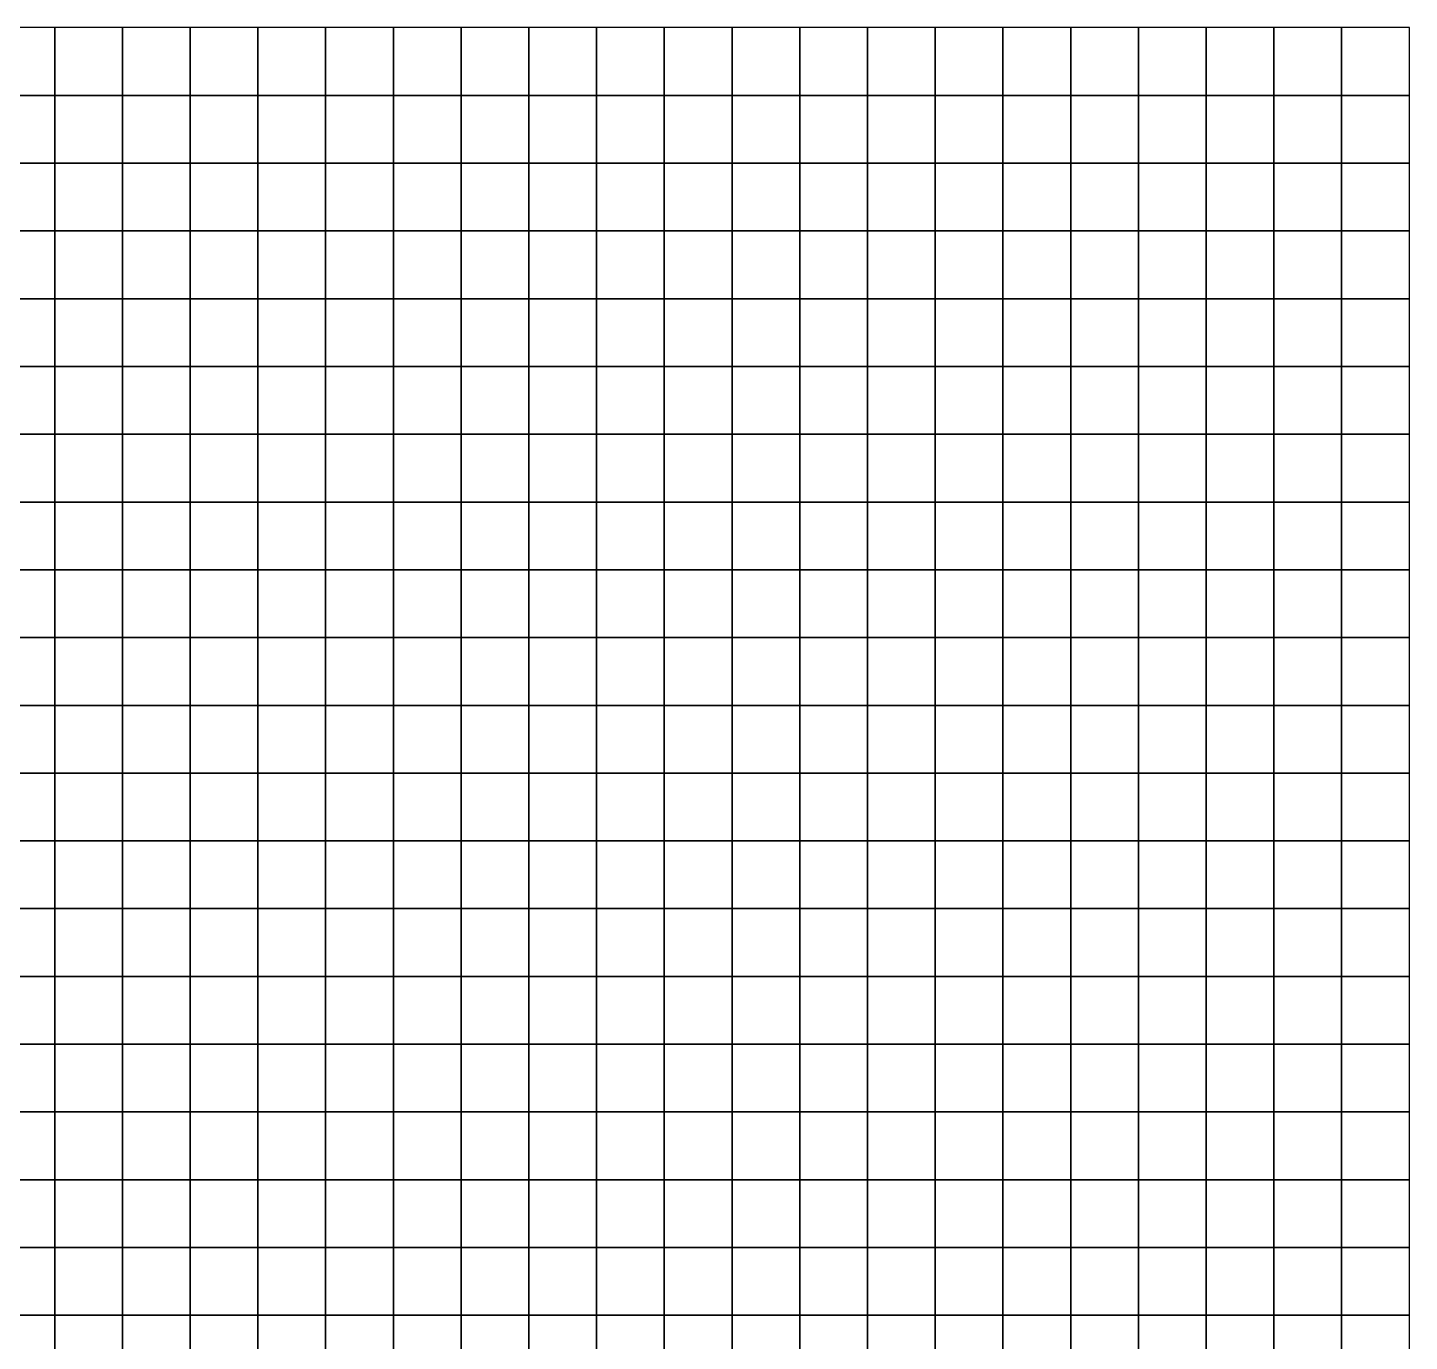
# Model space of a CAD drawing. Header units: metres. Extents: x 100 to 500, y 0 to 760.
# Drawn here: x 296 to 500, y 566.1 to 760 of the extents above; entities that cross this region are included whole.
import ezdxf

# ---------------------------------------------------------------- set-up
doc = ezdxf.new("R2010")
doc.units = ezdxf.units.M

msp = doc.modelspace()

# ---------------------------------------------------------------- linework, layer by layer
at = {"layer": 'C1'}
for points in [[(290, 750, -107.13), (300, 750, -107.75), (300, 760, -108.38), (290, 760, -107.75)], [(300, 750, -107.75), (310, 750, -108.38), (310, 760, -109), (300, 760, -108.38)], [(310, 750, -108.38), (320, 750, -109), (320, 760, -109.63), (310, 760, -109)], [(320, 750, -109), (330, 750, -109.63), (330, 760, -110.25), (320, 760, -109.63)], [(330, 750, -109.63), (340, 750, -110.25), (340, 760, -110.87), (330, 760, -110.25)], [(340, 750, -110.25), (350, 750, -110.88), (350, 760, -111.5), (340, 760, -110.87)], [(350, 750, -110.88), (360, 750, -111.5), (360, 760, -112.12), (350, 760, -111.5)], [(360, 750, -111.5), (370, 750, -112.12), (370, 760, -112.75), (360, 760, -112.12)], [(370, 750, -112.12), (380, 750, -112.75), (380, 760, -113.37), (370, 760, -112.75)], [(380, 750, -112.75), (390, 750, -113.37), (390, 760, -114), (380, 760, -113.37)], [(390, 750, -113.37), (400, 750, -114), (400, 760, -114.62), (390, 760, -114)], [(400, 750, -114), (410, 750, -114.62), (410, 760, -115.24), (400, 760, -114.62)], [(410, 750, -114.62), (420, 750, -115.25), (420, 760, -115.87), (410, 760, -115.24)], [(420, 750, -115.25), (430, 750, -115.87), (430, 760, -116.49), (420, 760, -115.87)], [(430, 750, -115.87), (440, 750, -116.49), (440, 760, -117.12), (430, 760, -116.49)], [(440, 750, -116.49), (450, 750, -117.12), (450, 760, -117.74), (440, 760, -117.12)], [(450, 750, -117.12), (460, 750, -117.74), (460, 760, -118.37), (450, 760, -117.74)], [(460, 750, -117.74), (470, 750, -118.37), (470, 760, -118.99), (460, 760, -118.37)], [(470, 750, -118.37), (480, 750, -118.99), (480, 760, -119.61), (470, 760, -118.99)], [(480, 750, -118.99), (490, 750, -119.49), (490, 760, -120.11), (480, 760, -119.61)], [(490, 750, -119.49), (500, 750, -119.87), (500, 760, -120.49), (490, 760, -120.11)], [(290, 740, -106.3), (300, 740, -106.92), (300, 750, -107.75), (290, 750, -107.13)], [(300, 740, -106.92), (310, 740, -107.55), (310, 750, -108.38), (300, 750, -107.75)], [(310, 740, -107.55), (320, 740, -108.17), (320, 750, -109), (310, 750, -108.38)], [(320, 740, -108.17), (330, 740, -108.8), (330, 750, -109.63), (320, 750, -109)], [(330, 740, -108.8), (340, 740, -109.42), (340, 750, -110.25), (330, 750, -109.63)], [(340, 740, -109.42), (350, 740, -110.05), (350, 750, -110.88), (340, 750, -110.25)], [(350, 740, -110.05), (360, 740, -110.67), (360, 750, -111.5), (350, 750, -110.88)], [(360, 740, -110.67), (370, 740, -111.29), (370, 750, -112.12), (360, 750, -111.5)], [(370, 740, -111.29), (380, 740, -111.92), (380, 750, -112.75), (370, 750, -112.12)], [(380, 740, -111.92), (390, 740, -112.54), (390, 750, -113.37), (380, 750, -112.75)], [(390, 740, -112.54), (400, 740, -113.17), (400, 750, -114), (390, 750, -113.37)], [(400, 740, -113.17), (410, 740, -113.79), (410, 750, -114.62), (400, 750, -114)], [(410, 740, -113.79), (420, 740, -114.42), (420, 750, -115.25), (410, 750, -114.62)], [(420, 740, -114.42), (430, 740, -115.04), (430, 750, -115.87), (420, 750, -115.25)], [(430, 740, -115.04), (440, 740, -115.66), (440, 750, -116.49), (430, 750, -115.87)], [(440, 740, -115.66), (450, 740, -116.29), (450, 750, -117.12), (440, 750, -116.49)], [(450, 740, -116.29), (460, 740, -116.91), (460, 750, -117.74), (450, 750, -117.12)], [(460, 740, -116.91), (470, 740, -117.54), (470, 750, -118.37), (460, 750, -117.74)], [(470, 740, -117.54), (480, 740, -118.16), (480, 750, -118.99), (470, 750, -118.37)], [(480, 740, -118.16), (490, 740, -118.66), (490, 750, -119.49), (480, 750, -118.99)], [(490, 740, -118.66), (500, 740, -119.03), (500, 750, -119.87), (490, 750, -119.49)], [(290, 730, -105.26), (300, 730, -105.89), (300, 740, -106.92), (290, 740, -106.3)], [(300, 730, -105.89), (310, 730, -106.51), (310, 740, -107.55), (300, 740, -106.92)], [(310, 730, -106.51), (320, 730, -107.13), (320, 740, -108.17), (310, 740, -107.55)], [(320, 730, -107.13), (330, 730, -107.76), (330, 740, -108.8), (320, 740, -108.17)], [(330, 730, -107.76), (340, 730, -108.38), (340, 740, -109.42), (330, 740, -108.8)], [(340, 730, -108.38), (350, 730, -109.01), (350, 740, -110.05), (340, 740, -109.42)], [(350, 730, -109.01), (360, 730, -109.63), (360, 740, -110.67), (350, 740, -110.05)], [(360, 730, -109.63), (370, 730, -110.26), (370, 740, -111.29), (360, 740, -110.67)], [(370, 730, -110.26), (380, 730, -110.88), (380, 740, -111.92), (370, 740, -111.29)], [(380, 730, -110.88), (390, 730, -111.5), (390, 740, -112.54), (380, 740, -111.92)], [(390, 730, -111.5), (400, 730, -112.13), (400, 740, -113.17), (390, 740, -112.54)], [(400, 730, -112.13), (410, 730, -112.75), (410, 740, -113.79), (400, 740, -113.17)], [(410, 730, -112.75), (420, 730, -113.38), (420, 740, -114.42), (410, 740, -113.79)], [(420, 730, -113.38), (430, 730, -114), (430, 740, -115.04), (420, 740, -114.42)], [(430, 730, -114), (440, 730, -114.63), (440, 740, -115.66), (430, 740, -115.04)], [(440, 730, -114.63), (450, 730, -115.25), (450, 740, -116.29), (440, 740, -115.66)], [(450, 730, -115.25), (460, 730, -115.87), (460, 740, -116.91), (450, 740, -116.29)], [(460, 730, -115.87), (470, 730, -116.5), (470, 740, -117.54), (460, 740, -116.91)], [(470, 730, -116.5), (480, 730, -117.12), (480, 740, -118.16), (470, 740, -117.54)], [(480, 730, -117.12), (490, 730, -117.62), (490, 740, -118.66), (480, 740, -118.16)], [(490, 730, -117.62), (500, 730, -118), (500, 740, -119.03), (490, 740, -118.66)], [(290, 720, -104.28), (300, 720, -104.9), (300, 730, -105.89), (290, 730, -105.26)], [(300, 720, -104.9), (310, 720, -105.53), (310, 730, -106.51), (300, 730, -105.89)], [(310, 720, -105.53), (320, 720, -106.15), (320, 730, -107.13), (310, 730, -106.51)], [(320, 720, -106.15), (330, 720, -106.72), (330, 730, -107.76), (320, 730, -107.13)], [(330, 720, -106.72), (340, 720, -107.34), (340, 730, -108.38), (330, 730, -107.76)], [(340, 720, -107.34), (350, 720, -107.97), (350, 730, -109.01), (340, 730, -108.38)], [(350, 720, -107.97), (360, 720, -108.59), (360, 730, -109.63), (350, 730, -109.01)], [(360, 720, -108.59), (370, 720, -109.22), (370, 730, -110.26), (360, 730, -109.63)], [(370, 720, -109.22), (380, 720, -109.84), (380, 730, -110.88), (370, 730, -110.26)], [(380, 720, -109.84), (390, 720, -110.47), (390, 730, -111.5), (380, 730, -110.88)], [(390, 720, -110.47), (400, 720, -111.09), (400, 730, -112.13), (390, 730, -111.5)], [(400, 720, -111.09), (410, 720, -111.71), (410, 730, -112.75), (400, 730, -112.13)], [(410, 720, -111.71), (420, 720, -112.34), (420, 730, -113.38), (410, 730, -112.75)], [(420, 720, -112.34), (430, 720, -112.96), (430, 730, -114), (420, 730, -113.38)], [(430, 720, -112.96), (440, 720, -113.59), (440, 730, -114.63), (430, 730, -114)], [(440, 720, -113.59), (450, 720, -114.21), (450, 730, -115.25), (440, 730, -114.63)], [(450, 720, -114.21), (460, 720, -114.84), (460, 730, -115.87), (450, 730, -115.25)], [(460, 720, -114.84), (470, 720, -115.46), (470, 730, -116.5), (460, 730, -115.87)], [(470, 720, -115.46), (480, 720, -116.08), (480, 730, -117.12), (470, 730, -116.5)], [(480, 720, -116.08), (490, 720, -116.58), (490, 730, -117.62), (480, 730, -117.12)], [(490, 720, -116.58), (500, 720, -116.96), (500, 730, -118), (490, 730, -117.62)], [(290, 710, -103.33), (300, 710, -103.95), (300, 720, -104.9), (290, 720, -104.28)], [(300, 710, -103.95), (310, 710, -104.57), (310, 720, -105.53), (300, 720, -104.9)], [(310, 710, -104.57), (320, 710, -105.2), (320, 720, -106.15), (310, 720, -105.53)], [(320, 710, -105.2), (330, 710, -105.68), (330, 720, -106.72), (320, 720, -106.15)], [(330, 710, -105.68), (340, 710, -106.31), (340, 720, -107.34), (330, 720, -106.72)], [(340, 710, -106.31), (350, 710, -106.93), (350, 720, -107.97), (340, 720, -107.34)], [(350, 710, -106.93), (360, 710, -107.55), (360, 720, -108.59), (350, 720, -107.97)], [(360, 710, -107.55), (370, 710, -108.18), (370, 720, -109.22), (360, 720, -108.59)], [(370, 710, -108.18), (380, 710, -108.8), (380, 720, -109.84), (370, 720, -109.22)], [(380, 710, -108.8), (390, 710, -109.43), (390, 720, -110.47), (380, 720, -109.84)], [(390, 710, -109.43), (400, 710, -110.05), (400, 720, -111.09), (390, 720, -110.47)], [(400, 710, -110.05), (410, 710, -110.68), (410, 720, -111.71), (400, 720, -111.09)], [(410, 710, -110.68), (420, 710, -111.3), (420, 720, -112.34), (410, 720, -111.71)], [(420, 710, -111.3), (430, 710, -111.92), (430, 720, -112.96), (420, 720, -112.34)], [(430, 710, -111.92), (440, 710, -112.55), (440, 720, -113.59), (430, 720, -112.96)], [(440, 710, -112.55), (450, 710, -113.17), (450, 720, -114.21), (440, 720, -113.59)], [(450, 710, -113.17), (460, 710, -113.8), (460, 720, -114.84), (450, 720, -114.21)], [(460, 710, -113.8), (470, 710, -114.42), (470, 720, -115.46), (460, 720, -114.84)], [(470, 710, -114.42), (480, 710, -115.05), (480, 720, -116.08), (470, 720, -115.46)], [(480, 710, -115.05), (490, 710, -115.55), (490, 720, -116.58), (480, 720, -116.08)], [(490, 710, -115.55), (500, 710, -115.92), (500, 720, -116.96), (490, 720, -116.58)], [(290, 700, -102.41), (300, 700, -103.04), (300, 710, -103.95), (290, 710, -103.33)], [(300, 700, -103.04), (310, 700, -103.66), (310, 710, -104.57), (300, 710, -103.95)], [(310, 700, -103.66), (320, 700, -104.28), (320, 710, -105.2), (310, 710, -104.57)], [(320, 700, -104.28), (330, 700, -104.73), (330, 710, -105.68), (320, 710, -105.2)], [(330, 700, -104.73), (340, 700, -105.27), (340, 710, -106.31), (330, 710, -105.68)], [(340, 700, -105.27), (350, 700, -105.89), (350, 710, -106.93), (340, 710, -106.31)], [(350, 700, -105.89), (360, 700, -106.52), (360, 710, -107.55), (350, 710, -106.93)], [(360, 700, -106.52), (370, 700, -107.14), (370, 710, -108.18), (360, 710, -107.55)], [(370, 700, -107.14), (380, 700, -107.76), (380, 710, -108.8), (370, 710, -108.18)], [(380, 700, -107.76), (390, 700, -108.39), (390, 710, -109.43), (380, 710, -108.8)], [(390, 700, -108.39), (400, 700, -109.01), (400, 710, -110.05), (390, 710, -109.43)], [(400, 700, -109.01), (410, 700, -109.64), (410, 710, -110.68), (400, 710, -110.05)], [(410, 700, -109.64), (420, 700, -110.26), (420, 710, -111.3), (410, 710, -110.68)], [(420, 700, -110.26), (430, 700, -110.89), (430, 710, -111.92), (420, 710, -111.3)], [(430, 700, -110.89), (440, 700, -111.51), (440, 710, -112.55), (430, 710, -111.92)], [(440, 700, -111.51), (450, 700, -112.13), (450, 710, -113.17), (440, 710, -112.55)], [(450, 700, -112.13), (460, 700, -112.76), (460, 710, -113.8), (450, 710, -113.17)], [(460, 700, -112.76), (470, 700, -113.38), (470, 710, -114.42), (460, 710, -113.8)], [(470, 700, -113.38), (480, 700, -114.01), (480, 710, -115.05), (470, 710, -114.42)], [(480, 700, -114.01), (490, 700, -114.51), (490, 710, -115.55), (480, 710, -115.05)], [(490, 700, -114.51), (500, 700, -114.88), (500, 710, -115.92), (490, 710, -115.55)], [(290, 690, -101.41), (300, 690, -102.11), (300, 700, -103.04), (290, 700, -102.41)], [(300, 690, -102.11), (310, 690, -102.73), (310, 700, -103.66), (300, 700, -103.04)], [(310, 690, -102.73), (320, 690, -103.39), (320, 700, -104.28), (310, 700, -103.66)], [(320, 690, -103.39), (330, 690, -103.84), (330, 700, -104.73), (320, 700, -104.28)], [(330, 690, -103.84), (340, 690, -104.3), (340, 700, -105.27), (330, 700, -104.73)], [(340, 690, -104.3), (350, 690, -104.85), (350, 700, -105.89), (340, 700, -105.27)], [(350, 690, -104.85), (360, 690, -105.48), (360, 700, -106.52), (350, 700, -105.89)], [(360, 690, -105.48), (370, 690, -106.1), (370, 700, -107.14), (360, 700, -106.52)], [(370, 690, -106.1), (380, 690, -106.73), (380, 700, -107.76), (370, 700, -107.14)], [(380, 690, -106.73), (390, 690, -107.35), (390, 700, -108.39), (380, 700, -107.76)], [(390, 690, -107.35), (400, 690, -107.97), (400, 700, -109.01), (390, 700, -108.39)], [(400, 690, -107.97), (410, 690, -108.6), (410, 700, -109.64), (400, 700, -109.01)], [(410, 690, -108.6), (420, 690, -109.22), (420, 700, -110.26), (410, 700, -109.64)], [(420, 690, -109.22), (430, 690, -109.85), (430, 700, -110.89), (420, 700, -110.26)], [(430, 690, -109.85), (440, 690, -110.47), (440, 700, -111.51), (430, 700, -110.89)], [(440, 690, -110.47), (450, 690, -111.1), (450, 700, -112.13), (440, 700, -111.51)], [(450, 690, -111.1), (460, 690, -111.72), (460, 700, -112.76), (450, 700, -112.13)], [(460, 690, -111.72), (470, 690, -112.34), (470, 700, -113.38), (460, 700, -112.76)], [(470, 690, -112.34), (480, 690, -112.97), (480, 700, -114.01), (470, 700, -113.38)], [(480, 690, -112.97), (490, 690, -113.47), (490, 700, -114.51), (480, 700, -114.01)], [(490, 690, -113.47), (500, 690, -113.84), (500, 700, -114.88), (490, 700, -114.51)], [(290, 680, -100.34), (300, 680, -101.15), (300, 690, -102.11), (290, 690, -101.41)], [(300, 680, -101.15), (310, 680, -101.83), (310, 690, -102.73), (300, 690, -102.11)], [(310, 680, -101.83), (320, 680, -102.5), (320, 690, -103.39), (310, 690, -102.73)], [(320, 680, -102.5), (330, 680, -102.99), (330, 690, -103.84), (320, 690, -103.39)], [(330, 680, -102.99), (340, 680, -103.43), (340, 690, -104.3), (330, 690, -103.84)], [(340, 680, -103.43), (350, 680, -103.87), (350, 690, -104.85), (340, 690, -104.3)], [(350, 680, -103.87), (360, 680, -104.44), (360, 690, -105.48), (350, 690, -104.85)], [(360, 680, -104.44), (370, 680, -105.06), (370, 690, -106.1), (360, 690, -105.48)], [(370, 680, -105.06), (380, 680, -105.69), (380, 690, -106.73), (370, 690, -106.1)], [(380, 680, -105.69), (390, 680, -106.31), (390, 690, -107.35), (380, 690, -106.73)], [(390, 680, -106.31), (400, 680, -106.94), (400, 690, -107.97), (390, 690, -107.35)], [(400, 680, -106.94), (410, 680, -107.56), (410, 690, -108.6), (400, 690, -107.97)], [(410, 680, -107.56), (420, 680, -108.18), (420, 690, -109.22), (410, 690, -108.6)], [(420, 680, -108.18), (430, 680, -108.81), (430, 690, -109.85), (420, 690, -109.22)], [(430, 680, -108.81), (440, 680, -109.43), (440, 690, -110.47), (430, 690, -109.85)], [(440, 680, -109.43), (450, 680, -110.06), (450, 690, -111.1), (440, 690, -110.47)], [(450, 680, -110.06), (460, 680, -110.68), (460, 690, -111.72), (450, 690, -111.1)], [(460, 680, -110.68), (470, 680, -111.31), (470, 690, -112.34), (460, 690, -111.72)], [(470, 680, -111.31), (480, 680, -111.93), (480, 690, -112.97), (470, 690, -112.34)], [(480, 680, -111.93), (490, 680, -112.43), (490, 690, -113.47), (480, 690, -112.97)], [(490, 680, -112.43), (500, 680, -112.8), (500, 690, -113.84), (490, 690, -113.47)], [(290, 670, -99.12), (300, 670, -99.99), (300, 680, -101.15), (290, 680, -100.34)], [(300, 670, -99.99), (310, 670, -100.75), (310, 680, -101.83), (300, 680, -101.15)], [(310, 670, -100.75), (320, 670, -101.49), (320, 680, -102.5), (310, 680, -101.83)], [(320, 670, -101.49), (330, 670, -102.11), (330, 680, -102.99), (320, 680, -102.5)], [(330, 670, -102.11), (340, 670, -102.56), (340, 680, -103.43), (330, 680, -102.99)], [(340, 670, -102.56), (350, 670, -102.94), (350, 680, -103.87), (340, 680, -103.43)], [(350, 670, -102.94), (360, 670, -103.4), (360, 680, -104.44), (350, 680, -103.87)], [(360, 670, -103.4), (370, 670, -104.02), (370, 680, -105.06), (360, 680, -104.44)], [(370, 670, -104.02), (380, 670, -104.65), (380, 680, -105.69), (370, 680, -105.06)], [(380, 670, -104.65), (390, 670, -105.27), (390, 680, -106.31), (380, 680, -105.69)], [(390, 670, -105.27), (400, 670, -105.9), (400, 680, -106.94), (390, 680, -106.31)], [(400, 670, -105.9), (410, 670, -106.52), (410, 680, -107.56), (400, 680, -106.94)], [(410, 670, -106.52), (420, 670, -107.15), (420, 680, -108.18), (410, 680, -107.56)], [(420, 670, -107.15), (430, 670, -107.77), (430, 680, -108.81), (420, 680, -108.18)], [(430, 670, -107.77), (440, 670, -108.39), (440, 680, -109.43), (430, 680, -108.81)], [(440, 670, -108.39), (450, 670, -109.02), (450, 680, -110.06), (440, 680, -109.43)], [(450, 670, -109.02), (460, 670, -109.64), (460, 680, -110.68), (450, 680, -110.06)], [(460, 670, -109.64), (470, 670, -110.27), (470, 680, -111.31), (460, 680, -110.68)], [(470, 670, -110.27), (480, 670, -110.89), (480, 680, -111.93), (470, 680, -111.31)], [(480, 670, -110.89), (490, 670, -111.39), (490, 680, -112.43), (480, 680, -111.93)], [(490, 670, -111.39), (500, 670, -111.77), (500, 680, -112.8), (490, 680, -112.43)], [(290, 660, -97.65), (300, 660, -98.55), (300, 670, -99.99), (290, 670, -99.12)], [(300, 660, -98.55), (310, 660, -99.52), (310, 670, -100.75), (300, 670, -99.99)], [(310, 660, -99.52), (320, 660, -100.45), (320, 670, -101.49), (310, 670, -100.75)], [(320, 660, -100.45), (330, 660, -101.24), (330, 670, -102.11), (320, 670, -101.49)], [(330, 660, -101.24), (340, 660, -101.74), (340, 670, -102.56), (330, 670, -102.11)], [(340, 660, -101.74), (350, 660, -102.09), (350, 670, -102.94), (340, 670, -102.56)], [(350, 660, -102.09), (360, 660, -102.46), (360, 670, -103.4), (350, 670, -102.94)], [(360, 660, -102.46), (370, 660, -102.99), (370, 670, -104.02), (360, 670, -103.4)], [(370, 660, -102.99), (380, 660, -103.61), (380, 670, -104.65), (370, 670, -104.02)], [(380, 660, -103.61), (390, 660, -104.23), (390, 670, -105.27), (380, 670, -104.65)], [(390, 660, -104.23), (400, 660, -104.86), (400, 670, -105.9), (390, 670, -105.27)], [(400, 660, -104.86), (410, 660, -105.48), (410, 670, -106.52), (400, 670, -105.9)], [(410, 660, -105.48), (420, 660, -106.11), (420, 670, -107.15), (410, 670, -106.52)], [(420, 660, -106.11), (430, 660, -106.73), (430, 670, -107.77), (420, 670, -107.15)], [(430, 660, -106.73), (440, 660, -107.36), (440, 670, -108.39), (430, 670, -107.77)], [(440, 660, -107.36), (450, 660, -107.98), (450, 670, -109.02), (440, 670, -108.39)], [(450, 660, -107.98), (460, 660, -108.6), (460, 670, -109.64), (450, 670, -109.02)], [(460, 660, -108.6), (470, 660, -109.23), (470, 670, -110.27), (460, 670, -109.64)], [(470, 660, -109.23), (480, 660, -109.85), (480, 670, -110.89), (470, 670, -110.27)], [(480, 660, -109.85), (490, 660, -110.35), (490, 670, -111.39), (480, 670, -110.89)], [(490, 660, -110.35), (500, 660, -110.73), (500, 670, -111.77), (490, 670, -111.39)], [(290, 650, -96.28), (300, 650, -97.03), (300, 660, -98.55), (290, 660, -97.65)], [(300, 650, -97.03), (310, 650, -98.17), (310, 660, -99.52), (300, 660, -98.55)], [(310, 650, -98.17), (320, 650, -99.38), (320, 660, -100.45), (310, 660, -99.52)], [(320, 650, -99.38), (330, 650, -100.31), (330, 660, -101.24), (320, 660, -100.45)], [(330, 650, -100.31), (340, 650, -100.94), (340, 660, -101.74), (330, 660, -101.24)], [(340, 650, -100.94), (350, 650, -101.3), (350, 660, -102.09), (340, 660, -101.74)], [(350, 650, -101.3), (360, 650, -101.62), (360, 660, -102.46), (350, 660, -102.09)], [(360, 650, -101.62), (370, 650, -102.02), (370, 660, -102.99), (360, 660, -102.46)], [(370, 650, -102.02), (380, 650, -102.57), (380, 660, -103.61), (370, 660, -102.99)], [(380, 650, -102.57), (390, 650, -103.2), (390, 660, -104.23), (380, 660, -103.61)], [(390, 650, -103.2), (400, 650, -103.82), (400, 660, -104.86), (390, 660, -104.23)], [(400, 650, -103.82), (410, 650, -104.44), (410, 660, -105.48), (400, 660, -104.86)], [(410, 650, -104.44), (420, 650, -105.07), (420, 660, -106.11), (410, 660, -105.48)], [(420, 650, -105.07), (430, 650, -105.69), (430, 660, -106.73), (420, 660, -106.11)], [(430, 650, -105.69), (440, 650, -106.32), (440, 660, -107.36), (430, 660, -106.73)], [(440, 650, -106.32), (450, 650, -106.94), (450, 660, -107.98), (440, 660, -107.36)], [(450, 650, -106.94), (460, 650, -107.57), (460, 660, -108.6), (450, 660, -107.98)], [(460, 650, -107.57), (470, 650, -108.19), (470, 660, -109.23), (460, 660, -108.6)], [(470, 650, -108.19), (480, 650, -108.82), (480, 660, -109.85), (470, 660, -109.23)], [(480, 650, -108.82), (490, 650, -109.31), (490, 660, -110.35), (480, 660, -109.85)], [(490, 650, -109.31), (500, 650, -109.69), (500, 660, -110.73), (490, 660, -110.35)], [(290, 640, -94.84), (300, 640, -95.53), (300, 650, -97.03), (290, 650, -96.28)], [(300, 640, -95.53), (310, 640, -96.87), (310, 650, -98.17), (300, 650, -97.03)], [(310, 640, -96.87), (320, 640, -98.26), (320, 650, -99.38), (310, 650, -98.17)], [(320, 640, -98.26), (330, 640, -99.3), (330, 650, -100.31), (320, 650, -99.38)], [(330, 640, -99.3), (340, 640, -100.08), (340, 650, -100.94), (330, 650, -100.31)], [(340, 640, -100.08), (350, 640, -100.56), (350, 650, -101.3), (340, 650, -100.94)], [(350, 640, -100.56), (360, 640, -100.86), (360, 650, -101.62), (350, 650, -101.3)], [(360, 640, -100.86), (370, 640, -101.16), (370, 650, -102.02), (360, 650, -101.62)], [(370, 640, -101.16), (380, 640, -101.59), (380, 650, -102.57), (370, 650, -102.02)], [(380, 640, -101.59), (390, 640, -102.16), (390, 650, -103.2), (380, 650, -102.57)], [(390, 640, -102.16), (400, 640, -102.78), (400, 650, -103.82), (390, 650, -103.2)], [(400, 640, -102.78), (410, 640, -103.41), (410, 650, -104.44), (400, 650, -103.82)], [(410, 640, -103.41), (420, 640, -104.03), (420, 650, -105.07), (410, 650, -104.44)], [(420, 640, -104.03), (430, 640, -104.66), (430, 650, -105.69), (420, 650, -105.07)], [(430, 640, -104.66), (440, 640, -105.28), (440, 650, -106.32), (430, 650, -105.69)], [(440, 640, -105.28), (450, 640, -105.9), (450, 650, -106.94), (440, 650, -106.32)], [(450, 640, -105.9), (460, 640, -106.53), (460, 650, -107.57), (450, 650, -106.94)], [(460, 640, -106.53), (470, 640, -107.15), (470, 650, -108.19), (460, 650, -107.57)], [(470, 640, -107.15), (480, 640, -107.78), (480, 650, -108.82), (470, 650, -108.19)], [(480, 640, -107.78), (490, 640, -108.28), (490, 650, -109.31), (480, 650, -108.82)], [(490, 640, -108.28), (500, 640, -108.65), (500, 650, -109.69), (490, 650, -109.31)], [(290, 630, -93.42), (300, 630, -94.2), (300, 640, -95.53), (290, 640, -94.84)], [(300, 630, -94.2), (310, 630, -95.66), (310, 640, -96.87), (300, 640, -95.53)], [(310, 630, -95.66), (320, 630, -97.17), (320, 640, -98.26), (310, 640, -96.87)], [(320, 630, -97.17), (330, 630, -98.24), (330, 640, -99.3), (320, 640, -98.26)], [(330, 630, -98.24), (340, 630, -99.14), (340, 640, -100.08), (330, 640, -99.3)], [(340, 630, -99.14), (350, 630, -99.72), (350, 640, -100.56), (340, 640, -100.08)], [(350, 630, -99.72), (360, 630, -100.09), (360, 640, -100.86), (350, 640, -100.56)], [(360, 630, -100.09), (370, 630, -100.36), (370, 640, -101.16), (360, 640, -100.86)], [(370, 630, -100.36), (380, 630, -100.66), (380, 640, -101.59), (370, 640, -101.16)], [(380, 630, -100.66), (390, 630, -101.12), (390, 640, -102.16), (380, 640, -101.59)], [(390, 630, -101.12), (400, 630, -101.74), (400, 640, -102.78), (390, 640, -102.16)], [(400, 630, -101.74), (410, 630, -102.37), (410, 640, -103.41), (400, 640, -102.78)], [(410, 630, -102.37), (420, 630, -102.99), (420, 640, -104.03), (410, 640, -103.41)], [(420, 630, -102.99), (430, 630, -103.62), (430, 640, -104.66), (420, 640, -104.03)], [(430, 630, -103.62), (440, 630, -104.24), (440, 640, -105.28), (430, 640, -104.66)], [(440, 630, -104.24), (450, 630, -104.87), (450, 640, -105.9), (440, 640, -105.28)], [(450, 630, -104.87), (460, 630, -105.49), (460, 640, -106.53), (450, 640, -105.9)], [(460, 630, -105.49), (470, 630, -106.11), (470, 640, -107.15), (460, 640, -106.53)], [(470, 630, -106.11), (480, 630, -106.74), (480, 640, -107.78), (470, 640, -107.15)], [(480, 630, -106.74), (490, 630, -107.24), (490, 640, -108.28), (480, 640, -107.78)], [(490, 630, -107.24), (500, 630, -107.61), (500, 640, -108.65), (490, 640, -108.28)], [(290, 620, -92.21), (300, 620, -93.19), (300, 630, -94.2), (290, 630, -93.42)], [(300, 620, -93.19), (310, 620, -94.76), (310, 630, -95.66), (300, 630, -94.2)], [(310, 620, -94.76), (320, 620, -96.26), (320, 630, -97.17), (310, 630, -95.66)], [(320, 620, -96.26), (330, 620, -97.24), (330, 630, -98.24), (320, 630, -97.17)], [(330, 620, -97.24), (340, 620, -98.22), (340, 630, -99.14), (330, 630, -98.24)], [(340, 620, -98.22), (350, 620, -98.92), (350, 630, -99.72), (340, 630, -99.14)], [(350, 620, -98.92), (360, 620, -99.39), (360, 630, -100.09), (350, 630, -99.72)], [(360, 620, -99.39), (370, 620, -99.64), (370, 630, -100.36), (360, 630, -100.09)], [(370, 620, -99.64), (380, 620, -99.87), (380, 630, -100.66), (370, 630, -100.36)], [(380, 620, -99.87), (390, 620, -100.17), (390, 630, -101.12), (380, 630, -100.66)], [(390, 620, -100.17), (400, 620, -100.71), (400, 630, -101.74), (390, 630, -101.12)], [(400, 620, -100.71), (410, 620, -101.33), (410, 630, -102.37), (400, 630, -101.74)], [(410, 620, -101.33), (420, 620, -101.95), (420, 630, -102.99), (410, 630, -102.37)], [(420, 620, -101.95), (430, 620, -102.58), (430, 630, -103.62), (420, 630, -102.99)], [(430, 620, -102.58), (440, 620, -103.2), (440, 630, -104.24), (430, 630, -103.62)], [(440, 620, -103.2), (450, 620, -103.83), (450, 630, -104.87), (440, 630, -104.24)], [(450, 620, -103.83), (460, 620, -104.45), (460, 630, -105.49), (450, 630, -104.87)], [(460, 620, -104.45), (470, 620, -105.08), (470, 630, -106.11), (460, 630, -105.49)], [(470, 620, -105.08), (480, 620, -105.7), (480, 630, -106.74), (470, 630, -106.11)], [(480, 620, -105.7), (490, 620, -106.2), (490, 630, -107.24), (480, 630, -106.74)], [(490, 620, -106.2), (500, 620, -106.57), (500, 630, -107.61), (490, 630, -107.24)], [(290, 610, -91.35), (300, 610, -92.65), (300, 620, -93.19), (290, 620, -92.21)], [(300, 610, -92.65), (310, 610, -94.2), (310, 620, -94.76), (300, 620, -93.19)], [(310, 610, -94.2), (320, 610, -95.52), (320, 620, -96.26), (310, 620, -94.76)], [(320, 610, -95.52), (330, 610, -96.34), (330, 620, -97.24), (320, 620, -96.26)], [(330, 610, -96.34), (340, 610, -97.27), (340, 620, -98.22), (330, 620, -97.24)], [(340, 610, -97.27), (350, 610, -98.07), (350, 620, -98.92), (340, 620, -98.22)], [(350, 610, -98.07), (360, 610, -98.65), (360, 620, -99.39), (350, 620, -98.92)], [(360, 610, -98.65), (370, 610, -98.97), (370, 620, -99.64), (360, 620, -99.39)], [(370, 610, -98.97), (380, 610, -99.16), (380, 620, -99.87), (370, 620, -99.64)], [(380, 610, -99.16), (390, 610, -99.35), (390, 620, -100.17), (380, 620, -99.87)], [(390, 610, -99.35), (400, 610, -99.74), (400, 620, -100.71), (390, 620, -100.17)], [(400, 610, -99.74), (410, 610, -100.29), (410, 620, -101.33), (400, 620, -100.71)], [(410, 610, -100.29), (420, 610, -100.92), (420, 620, -101.95), (410, 620, -101.33)], [(420, 610, -100.92), (430, 610, -101.54), (430, 620, -102.58), (420, 620, -101.95)], [(430, 610, -101.54), (440, 610, -102.16), (440, 620, -103.2), (430, 620, -102.58)], [(440, 610, -102.16), (450, 610, -102.79), (450, 620, -103.83), (440, 620, -103.2)], [(450, 610, -102.79), (460, 610, -103.41), (460, 620, -104.45), (450, 620, -103.83)], [(460, 610, -103.41), (470, 610, -104.04), (470, 620, -105.08), (460, 620, -104.45)], [(470, 610, -104.04), (480, 610, -104.66), (480, 620, -105.7), (470, 620, -105.08)], [(480, 610, -104.66), (490, 610, -105.16), (490, 620, -106.2), (480, 620, -105.7)], [(490, 610, -105.16), (500, 610, -105.54), (500, 620, -106.57), (490, 620, -106.2)], [(290, 600, -90.56), (300, 600, -92.35), (300, 610, -92.65), (290, 610, -91.35)], [(300, 600, -92.35), (310, 600, -93.91), (310, 610, -94.2), (300, 610, -92.65)], [(310, 600, -93.91), (320, 600, -94.99), (320, 610, -95.52), (310, 610, -94.2)], [(320, 600, -94.99), (330, 600, -95.57), (330, 610, -96.34), (320, 610, -95.52)], [(330, 600, -95.57), (340, 600, -96.38), (340, 610, -97.27), (330, 610, -96.34)], [(340, 600, -96.38), (350, 600, -97.19), (350, 610, -98.07), (340, 610, -97.27)], [(350, 600, -97.19), (360, 600, -97.86), (360, 610, -98.65), (350, 610, -98.07)], [(360, 600, -97.86), (370, 600, -98.3), (370, 610, -98.97), (360, 610, -98.65)], [(370, 600, -98.3), (380, 600, -98.51), (380, 610, -99.16), (370, 610, -98.97)], [(380, 600, -98.51), (390, 600, -98.63), (390, 610, -99.35), (380, 610, -99.16)], [(390, 600, -98.63), (400, 600, -98.88), (400, 610, -99.74), (390, 610, -99.35)], [(400, 600, -98.88), (410, 600, -99.3), (410, 610, -100.29), (400, 610, -99.74)], [(410, 600, -99.3), (420, 600, -99.88), (420, 610, -100.92), (410, 610, -100.29)], [(420, 600, -99.88), (430, 600, -100.5), (430, 610, -101.54), (420, 610, -100.92)], [(430, 600, -100.5), (440, 600, -101.13), (440, 610, -102.16), (430, 610, -101.54)], [(440, 600, -101.13), (450, 600, -101.75), (450, 610, -102.79), (440, 610, -102.16)], [(450, 600, -101.75), (460, 600, -102.37), (460, 610, -103.41), (450, 610, -102.79)], [(460, 600, -102.37), (470, 600, -103), (470, 610, -104.04), (460, 610, -103.41)], [(470, 600, -103), (480, 600, -103.62), (480, 610, -104.66), (470, 610, -104.04)], [(480, 600, -103.62), (490, 600, -104.12), (490, 610, -105.16), (480, 610, -104.66)], [(490, 600, -104.12), (500, 600, -104.5), (500, 610, -105.54), (490, 610, -105.16)], [(290, 590, -90.07), (300, 590, -92.19), (300, 600, -92.35), (290, 600, -90.56)], [(300, 590, -92.19), (310, 590, -93.75), (310, 600, -93.91), (300, 600, -92.35)], [(310, 590, -93.75), (320, 590, -94.65), (320, 600, -94.99), (310, 600, -93.91)], [(320, 590, -94.65), (330, 590, -95.02), (330, 600, -95.57), (320, 600, -94.99)], [(330, 590, -95.02), (340, 590, -95.63), (340, 600, -96.38), (330, 600, -95.57)], [(340, 590, -95.63), (350, 590, -96.34), (350, 600, -97.19), (340, 600, -96.38)], [(350, 590, -96.34), (360, 590, -97.07), (360, 600, -97.86), (350, 600, -97.19)], [(360, 590, -97.07), (370, 590, -97.6), (370, 600, -98.3), (360, 600, -97.86)], [(370, 590, -97.6), (380, 590, -97.9), (380, 600, -98.51), (370, 600, -98.3)], [(380, 590, -97.9), (390, 590, -98.01), (390, 600, -98.63), (380, 600, -98.51)], [(390, 590, -98.01), (400, 590, -98.16), (400, 600, -98.88), (390, 600, -98.63)], [(400, 590, -98.16), (410, 590, -98.41), (410, 600, -99.3), (400, 600, -98.88)], [(410, 590, -98.41), (420, 590, -98.87), (420, 600, -99.88), (410, 600, -99.3)], [(420, 590, -98.87), (430, 590, -99.46), (430, 600, -100.5), (420, 600, -99.88)], [(430, 590, -99.46), (440, 590, -100.09), (440, 600, -101.13), (430, 600, -100.5)], [(440, 590, -100.09), (450, 590, -100.71), (450, 600, -101.75), (440, 600, -101.13)], [(450, 590, -100.71), (460, 590, -101.34), (460, 600, -102.37), (450, 600, -101.75)], [(460, 590, -101.34), (470, 590, -101.96), (470, 600, -103), (460, 600, -102.37)], [(470, 590, -101.96), (480, 590, -102.58), (480, 600, -103.62), (470, 600, -103)], [(480, 590, -102.58), (490, 590, -103.08), (490, 600, -104.12), (480, 600, -103.62)], [(490, 590, -103.08), (500, 590, -103.46), (500, 600, -104.5), (490, 600, -104.12)], [(290, 580, -89.53), (300, 580, -91.8), (300, 590, -92.19), (290, 590, -90.07)], [(300, 580, -91.8), (310, 580, -93.41), (310, 590, -93.75), (300, 590, -92.19)], [(310, 580, -93.41), (320, 580, -94.3), (320, 590, -94.65), (310, 590, -93.75)], [(320, 580, -94.3), (330, 580, -94.58), (330, 590, -95.02), (320, 590, -94.65)], [(330, 580, -94.58), (340, 580, -95.06), (340, 590, -95.63), (330, 590, -95.02)], [(340, 580, -95.06), (350, 580, -95.66), (350, 590, -96.34), (340, 590, -95.63)], [(350, 580, -95.66), (360, 580, -96.33), (360, 590, -97.07), (350, 590, -96.34)], [(360, 580, -96.33), (370, 580, -96.92), (370, 590, -97.6), (360, 590, -97.07)], [(370, 580, -96.92), (380, 580, -97.3), (380, 590, -97.9), (370, 590, -97.6)], [(380, 580, -97.3), (390, 580, -97.44), (390, 590, -98.01), (380, 590, -97.9)], [(390, 580, -97.44), (400, 580, -97.5), (400, 590, -98.16), (390, 590, -98.01)], [(400, 580, -97.5), (410, 580, -97.62), (410, 590, -98.41), (400, 590, -98.16)], [(410, 580, -97.62), (420, 580, -97.92), (420, 590, -98.87), (410, 590, -98.41)], [(420, 580, -97.92), (430, 580, -98.42), (430, 590, -99.46), (420, 590, -98.87)], [(430, 580, -98.42), (440, 580, -99.05), (440, 590, -100.09), (430, 590, -99.46)], [(440, 580, -99.05), (450, 580, -99.67), (450, 590, -100.71), (440, 590, -100.09)], [(450, 580, -99.67), (460, 580, -100.3), (460, 590, -101.34), (450, 590, -100.71)], [(460, 580, -100.3), (470, 580, -100.92), (470, 590, -101.96), (460, 590, -101.34)], [(470, 580, -100.92), (480, 580, -101.55), (480, 590, -102.58), (470, 590, -101.96)], [(480, 580, -101.55), (490, 580, -102.05), (490, 590, -103.08), (480, 590, -102.58)], [(490, 580, -102.05), (500, 580, -102.42), (500, 590, -103.46), (490, 590, -103.08)], [(290, 570, -88.74), (300, 570, -91.06), (300, 580, -91.8), (290, 580, -89.53)], [(300, 570, -91.06), (310, 570, -92.74), (310, 580, -93.41), (300, 580, -91.8)], [(310, 570, -92.74), (320, 570, -93.76), (320, 580, -94.3), (310, 580, -93.41)], [(320, 570, -93.76), (330, 570, -94.12), (330, 580, -94.58), (320, 580, -94.3)], [(330, 570, -94.12), (340, 570, -94.53), (340, 580, -95.06), (330, 580, -94.58)], [(340, 570, -94.53), (350, 570, -95.05), (350, 580, -95.66), (340, 580, -95.06)], [(350, 570, -95.05), (360, 570, -95.66), (360, 580, -96.33), (350, 580, -95.66)], [(360, 570, -95.66), (370, 570, -96.24), (370, 580, -96.92), (360, 580, -96.33)], [(370, 570, -96.24), (380, 570, -96.68), (380, 580, -97.3), (370, 580, -96.92)], [(380, 570, -96.68), (390, 570, -96.9), (390, 580, -97.44), (380, 580, -97.3)], [(390, 570, -96.9), (400, 570, -96.95), (400, 580, -97.5), (390, 580, -97.44)], [(400, 570, -96.95), (410, 570, -96.96), (410, 580, -97.62), (400, 580, -97.5)], [(410, 570, -96.96), (420, 570, -97.09), (420, 580, -97.92), (410, 580, -97.62)], [(420, 570, -97.09), (430, 570, -97.45), (430, 580, -98.42), (420, 580, -97.92)], [(430, 570, -97.45), (440, 570, -98.01), (440, 580, -99.05), (430, 580, -98.42)], [(440, 570, -98.01), (450, 570, -98.63), (450, 580, -99.67), (440, 580, -99.05)], [(450, 570, -98.63), (460, 570, -99.26), (460, 580, -100.3), (450, 580, -99.67)], [(460, 570, -99.26), (470, 570, -99.88), (470, 580, -100.92), (460, 580, -100.3)], [(470, 570, -99.88), (480, 570, -100.51), (480, 580, -101.55), (470, 580, -100.92)], [(480, 570, -100.51), (490, 570, -101.01), (490, 580, -102.05), (480, 580, -101.55)], [(490, 570, -101.01), (500, 570, -101.38), (500, 580, -102.42), (490, 580, -102.05)], [(290, 560, -87.7), (300, 560, -89.96), (300, 570, -91.06), (290, 570, -88.74)], [(300, 560, -89.96), (310, 560, -91.69), (310, 570, -92.74), (300, 570, -91.06)], [(310, 560, -91.69), (320, 560, -92.87), (320, 570, -93.76), (310, 570, -92.74)], [(320, 560, -92.87), (330, 560, -93.44), (330, 570, -94.12), (320, 570, -93.76)], [(330, 560, -93.44), (340, 560, -93.95), (340, 570, -94.53), (330, 570, -94.12)], [(340, 560, -93.95), (350, 560, -94.47), (350, 570, -95.05), (340, 570, -94.53)], [(350, 560, -94.47), (360, 560, -95.05), (360, 570, -95.66), (350, 570, -95.05)], [(360, 560, -95.05), (370, 560, -95.62), (370, 570, -96.24), (360, 570, -95.66)], [(370, 560, -95.62), (380, 560, -96.1), (380, 570, -96.68), (370, 570, -96.24)], [(380, 560, -96.1), (390, 560, -96.37), (390, 570, -96.9), (380, 570, -96.68)], [(390, 560, -96.37), (400, 560, -96.47), (400, 570, -96.95), (390, 570, -96.9)], [(400, 560, -96.47), (410, 560, -96.43), (410, 570, -96.96), (400, 570, -96.95)], [(410, 560, -96.43), (420, 560, -96.43), (420, 570, -97.09), (410, 570, -96.96)], [(420, 560, -96.43), (430, 560, -96.59), (430, 570, -97.45), (420, 570, -97.09)], [(430, 560, -96.59), (440, 560, -97.02), (440, 570, -98.01), (430, 570, -97.45)], [(440, 560, -97.02), (450, 560, -97.6), (450, 570, -98.63), (440, 570, -98.01)], [(450, 560, -97.6), (460, 560, -98.22), (460, 570, -99.26), (450, 570, -98.63)], [(460, 560, -98.22), (470, 560, -98.84), (470, 570, -99.88), (460, 570, -99.26)], [(470, 560, -98.84), (480, 560, -99.47), (480, 570, -100.51), (470, 570, -99.88)], [(480, 560, -99.47), (490, 560, -99.97), (490, 570, -101.01), (480, 570, -100.51)], [(490, 560, -99.97), (500, 560, -100.34), (500, 570, -101.38), (490, 570, -101.01)]]:
    msp.add_3dface(points, dxfattribs=at)

doc.saveas('drawing.dxf')
